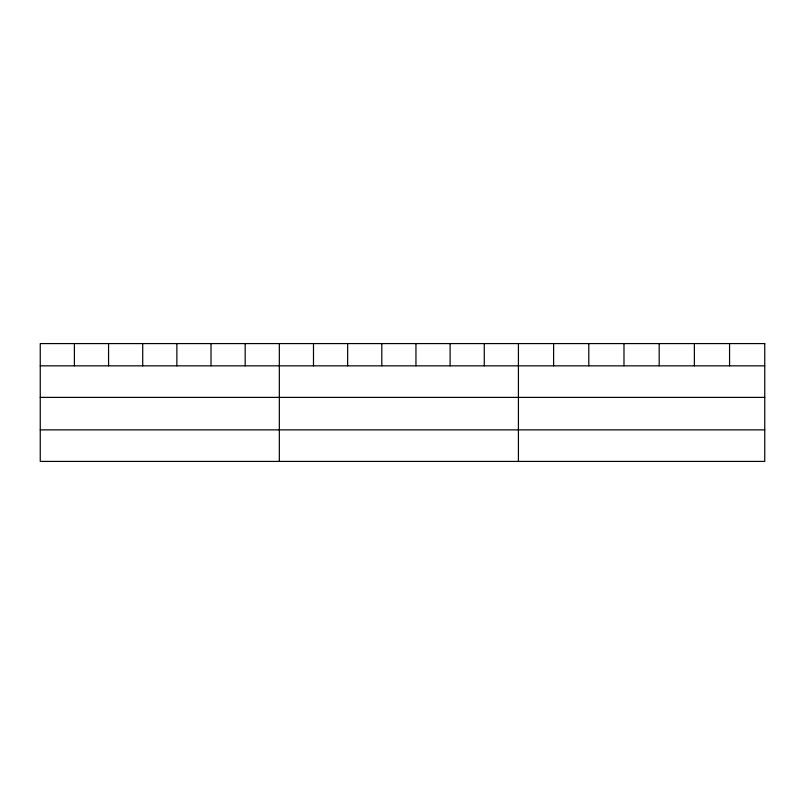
<?xml version="1.0" encoding="UTF-8"?>
<svg xmlns="http://www.w3.org/2000/svg" width="805" height="805" viewBox="0 0 805 805"><rect width="100%" height="100%" fill="white"/><g stroke="black" fill="none" stroke-linecap="round" stroke-linejoin="round"><path stroke-width="1.21" d="M40.25 365.842L764.75 365.842M40.25 397.388L764.75 397.388M40.25 429.88L764.75 429.88M729.561 343.584L729.561 365.842M694.373 343.584L694.373 365.842M659.184 343.584L659.184 365.842M623.986 343.584L623.986 365.842M588.797 343.584L588.797 365.842M553.609 343.584L553.609 365.842M518.42 343.584L518.42 461.416M484.268 343.584L484.268 365.842M450.106 343.584L450.106 365.842M415.954 343.584L415.954 365.842M381.801 343.584L381.801 365.842M347.649 343.584L347.649 365.842M313.487 343.584L313.487 365.842M279.335 343.584L279.335 461.416M245.183 343.584L245.183 365.842M211.021 343.584L211.021 365.842M176.869 343.584L176.869 365.842M142.716 343.584L142.716 365.842M108.564 343.584L108.564 365.842M74.402 343.584L74.402 365.842M764.75 343.584L40.25 343.584L40.25 461.416L764.75 461.416L764.75 343.584"/></g></svg>
